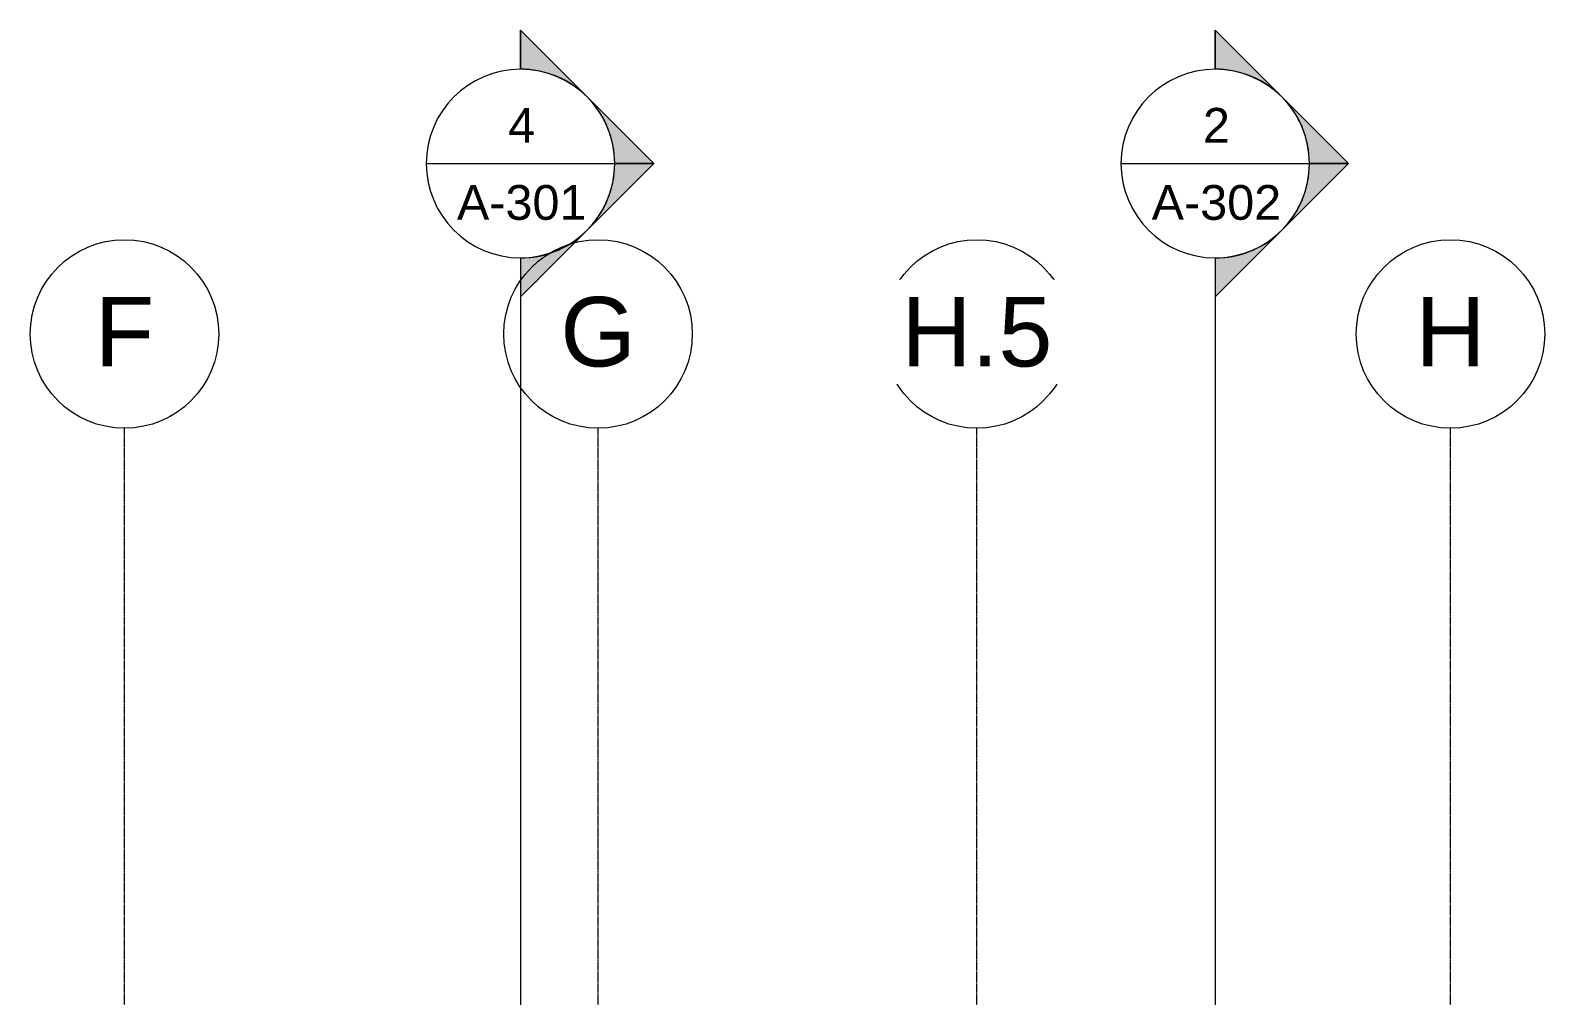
# Model space of a CAD drawing. Header units: inches. Extents: x 20616 to 28758, y -265 to 853.
# Drawn here: x 22061 to 22832, y 360 to 851 of the extents above; entities that cross this region are included whole.
import ezdxf

# ---------------------------------------------------------------- set-up
doc = ezdxf.new("R2010")
doc.units = ezdxf.units.IN
doc.header["$MEASUREMENT"] = 0
doc.linetypes.add('Grid Line 1_2_', pattern=[0.875, 0.5, -0.125, 0.125, -0.125])
for name, color, linetype, lineweight in [('G-ANNO-SYMB', 111, 'Continuous', 9), ('S-GRID', 1, 'Continuous', 9), ('S-GRID-IDEN', 1, 'Continuous', 9)]:
    doc.layers.add(name, color=color, linetype=linetype, lineweight=lineweight)
doc.styles.add('Arial_1', font='arial.ttf', dxfattribs={"height": 35.407186})
doc.styles.add('Arial_2', font='arial.ttf', dxfattribs={"height": 17.703593})

# ---------------------------------------------------------------- blocks, each defined once
blk = doc.blocks.new('Grid - Grid Head - Circle-14747-Section 15')
at = {"layer": 'S-GRID-IDEN'}
blk.add_circle((21143.8, 696.66), 48, dxfattribs=at)
blk = doc.blocks.new('Section - Section Head - Filled-1526-Section 15')
at = {"layer": 'G-ANNO-SYMB'}
h = blk.add_hatch(color=256, dxfattribs=at)
edge = h.paths.add_edge_path(flags=0)
edge.add_arc((22310.53, 783.45), 48.06, 47.9216, 90)
edge.add_line((22310.53, 831.51), (22310.53, 851.33))
edge.add_line((22310.53, 851.33), (22342.74, 819.12))
h = blk.add_hatch(color=256, dxfattribs=at)
edge = h.paths.add_edge_path(flags=0)
edge.add_line((22344.47, 817.39), (22378.41, 783.45))
edge.add_line((22378.41, 783.45), (22358.53, 783.45))
edge.add_arc((22310.53, 783.45), 48, 0, 45)
h = blk.add_hatch(color=256, dxfattribs=at)
edge = h.paths.add_edge_path(flags=0)
edge.add_arc((22310.53, 783.45), 48, 315, 360)
edge.add_line((22358.53, 783.45), (22378.41, 783.45))
edge.add_line((22378.41, 783.45), (22344.47, 749.5))
h = blk.add_hatch(color=256, dxfattribs=at)
edge = h.paths.add_edge_path(flags=0)
edge.add_line((22342.74, 747.77), (22310.53, 715.56))
edge.add_line((22310.53, 715.56), (22310.53, 735.38))
edge.add_arc((22310.53, 783.45), 48.06, 270, 312.0784)
for p, q in [((22378.41, 783.45), (22310.53, 851.33)), ((22310.53, 831.45), (22310.53, 851.33)), ((22342.74, 819.12), (22310.53, 851.33)), ((22310.53, 851.33), (22310.53, 831.51)), ((22378.41, 783.45), (22344.47, 817.39)), ((22378.41, 783.45), (22310.53, 715.56)), ((22344.47, 749.5), (22378.41, 783.45)), ((22358.53, 783.45), (22378.41, 783.45)), ((22378.41, 783.45), (22358.53, 783.45)), ((22310.53, 715.56), (22342.74, 747.77)), ((22310.53, 735.45), (22310.53, 715.56)), ((22310.53, 735.38), (22310.53, 715.56))]:
    blk.add_line(p, q, dxfattribs=at)
for radius, start, end in [(48, 90, 270), (48.06, 47.9216, 90), (48, 270, 90), (48, 0, 45), (48, 315, 360), (48.06, 270, 312.0784)]:
    blk.add_arc((22310.53, 783.45), radius, start, end, dxfattribs=at)

msp = doc.modelspace()

# ---------------------------------------------------------------- linework, layer by layer
at = {"layer": 'G-ANNO-SYMB'}
for p, q in [((22262.53102, 783.44513), (22358.53102, 783.44513)), ((22616.44135, 783.44513), (22712.44135, 783.44513)), ((22310.53102, 735.44513), (22310.53102, -54.81697)), ((22664.44135, 735.44513), (22664.44135, -54.81697))]:
    msp.add_line(p, q, dxfattribs=at)
at = {"layer": 'S-GRID', "linetype": 'Grid Line 1_2_'}
for p, q in [((22108.80281, -132), (22108.80281, 648.65882)), ((22350.05281, -132), (22350.05281, 648.65882)), ((22543.05281, -132), (22543.05281, 648.65882)), ((22784.30281, -132), (22784.30281, 648.65882))]:
    msp.add_line(p, q, dxfattribs=at)

# ---------------------------------------------------------------- block references
at = {"layer": 'G-ANNO-SYMB'}
msp.add_blockref('Section - Section Head - Filled-1526-Section 15', (353.91033, 0), dxfattribs=at)
at = {"layer": 'S-GRID-IDEN'}
for p in [(965, 0), (1206.25, 0), (1399.25, 0), (1640.5, 0)]:
    msp.add_blockref('Grid - Grid Head - Circle-14747-Section 15', p, dxfattribs=at)

# ---------------------------------------------------------------- texts
at = {"layer": 'G-ANNO-SYMB', "attachment_point": 2, "line_spacing_factor": 0.938532, "style": 'Arial_2'}
for s, insert, char_height, width in [('4', (22311.14576, 811.78338), 17.70359, 16.416), ('2', (22665.05609, 811.78338), 17.70359, 16.416), ('A-301', (22311.14576, 772.51089), 17.703593, 78.624), ('A-302', (22665.05609, 772.51089), 17.703593, 78.624)]:
    msp.add_mtext(s, dxfattribs=dict(at, insert=insert, char_height=char_height, width=width))

# ---------------------------------------------------------------- next in the draw order: texts
at = {"layer": 'S-GRID-IDEN', "attachment_point": 2, "line_spacing_factor": 0.938532, "style": 'Arial_1', "bg_fill": 3, "box_fill_scale": 1.25, "bg_fill_color": 0, "bg_fill_transparency": 0}
for s, insert, char_height, width in [('F', (22108.79358, 715.53256), 35.40719, 35.856), ('G', (22350.04358, 715.53256), 35.40719, 45.792), ('H.5', (22543.04358, 715.53256), 35.407186, 91.584), ('H', (22784.29358, 715.53256), 35.40719, 42.336)]:
    msp.add_mtext(s, dxfattribs=dict(at, insert=insert, char_height=char_height, width=width))

# ---------------------------------------------------------------- next in the draw order: block references
at = {"layer": 'G-ANNO-SYMB'}
msp.add_blockref('Section - Section Head - Filled-1526-Section 15', (0, 0), dxfattribs=at)

doc.saveas('drawing.dxf')
